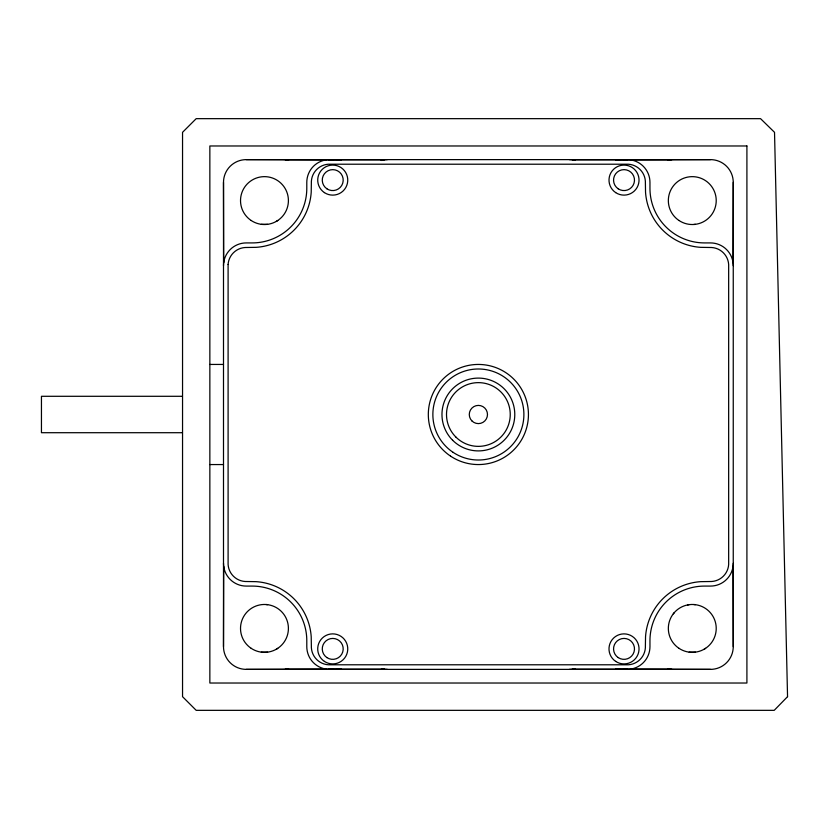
<?xml version="1.0" encoding="UTF-8"?>
<svg xmlns="http://www.w3.org/2000/svg" width="829" height="829" viewBox="0 0 829 829"><rect width="100%" height="100%" fill="white"/><g stroke="black" fill="none" stroke-linecap="round" stroke-linejoin="round"><path stroke-width="1.24" d="M288.554 668.599A22.756 22.756 0 0 1 282.668 669.376L246.254 669.376A22.756 22.756 0 0 1 223.498 646.62L223.695 566.3M733.054 262.7L733.25 182.38A22.756 22.756 0 0 0 710.494 159.624L674.081 159.624A22.756 22.756 0 0 0 668.195 160.401M673.293 613.833L674.288 612.631M276.43 221.322L277.767 220.493M276.43 649.148L277.767 648.319M704.256 649.148L705.583 648.319M687.614 604.932L689.158 604.673M267.591 224.327L261.342 224.327M693.852 224.472L695.417 224.327M267.591 652.143L261.342 652.143M695.417 652.143L689.158 652.143M630.175 159.821L710.494 159.624M246.254 669.376L326.574 669.179M223.498 646.62L223.498 182.38A22.756 22.756 0 0 1 246.254 159.624L282.668 159.624A22.756 22.756 0 0 1 288.554 160.401M285.642 159.821L384.252 159.842M572.373 159.821L671.117 159.821M209.851 364.439L223.498 364.439M182.183 396.293L41.45 396.293L41.45 432.707L182.183 432.707M209.851 464.561L223.498 464.561M285.642 669.179L384.376 669.179M572.373 669.179L671.117 669.179M733.25 182.38L733.25 646.62A22.756 22.756 0 0 1 710.494 669.376L674.081 669.376A22.756 22.756 0 0 1 668.195 668.599M246.254 159.624L326.574 159.821M630.175 669.179L710.494 669.376M693.852 604.528L695.417 604.673M266.026 604.528L267.591 604.673M733.054 566.3L733.25 646.62M223.498 182.38L223.695 262.7M733.25 265.674A22.756 22.756 0 0 0 710.494 242.918L704.577 242.918A54.621 54.621 0 0 1 649.957 188.297L649.957 182.38A22.756 22.756 0 0 0 627.201 159.624L329.548 159.624A22.756 22.756 0 0 0 306.792 182.38L306.792 188.297A54.621 54.621 0 0 1 252.171 242.918L246.254 242.918A22.756 22.756 0 0 0 223.498 265.674M223.498 563.326A22.756 22.756 0 0 0 246.254 586.082L252.171 586.082A54.621 54.621 0 0 1 306.792 640.703L306.792 646.62A22.756 22.756 0 0 0 329.548 669.376L627.201 669.376A22.756 22.756 0 0 0 649.957 646.62L649.957 640.703A54.621 54.621 0 0 1 704.577 586.082L710.494 586.082A22.756 22.756 0 0 0 733.25 563.326M329.123 160.401A22.756 22.756 0 0 1 340.895 160.401M340.895 668.599A22.756 22.756 0 0 1 329.123 668.599M627.636 668.599A22.756 22.756 0 0 1 615.854 668.599M615.854 160.401A22.756 22.756 0 0 1 627.636 160.401M575.295 668.599A22.756 22.756 0 0 1 569.399 669.376M387.35 669.376A22.756 22.756 0 0 1 381.464 668.599M569.399 159.624A22.756 22.756 0 0 1 575.295 160.401M381.205 160.474A22.756 22.756 0 0 1 387.35 159.624M228.099 264.482L228.099 564.518A18.207 18.207 0 0 0 245.073 581.492L256.047 581.657A59.17 59.17 0 0 1 311.217 636.827L311.383 647.812A18.207 18.207 0 0 0 328.357 664.785L628.392 664.785A18.207 18.207 0 0 0 645.366 647.812L645.532 636.827A59.17 59.17 0 0 1 700.702 581.657L711.686 581.492A18.207 18.207 0 0 0 728.66 564.518L728.66 264.482A18.207 18.207 0 0 0 711.686 247.508L700.702 247.343A59.17 59.17 0 0 1 645.532 192.173L645.366 181.188A18.207 18.207 0 0 0 628.392 164.215L328.357 164.215A18.207 18.207 0 0 0 311.383 181.188L311.217 192.173A59.17 59.17 0 0 1 256.047 247.343L245.073 247.508A18.207 18.207 0 0 0 228.099 264.482M787.55 696.681L774.213 710.339L196.193 710.339L182.546 696.681L182.546 132.319L196.193 118.661L760.556 118.661L774.524 132.319L787.55 696.681M746.908 145.977L209.851 145.977L209.851 683.023L746.908 683.023L746.908 145.977M678.982 220.493A23.937 23.937 0 0 0 716.173 202.152A23.937 23.937 0 0 0 681.697 179.116A23.937 23.937 0 0 0 678.982 220.493M678.982 648.319A23.937 23.937 0 0 0 716.173 629.978A23.937 23.937 0 0 0 681.697 606.942A23.937 23.937 0 0 0 678.982 648.319M251.166 220.493A23.937 23.937 0 0 0 288.357 202.152A23.937 23.937 0 0 0 253.871 179.116A23.937 23.937 0 0 0 251.166 220.493M251.166 648.319A23.937 23.937 0 0 0 288.357 629.978A23.937 23.937 0 0 0 253.871 606.942A23.937 23.937 0 0 0 251.166 648.319M471.939 420.935A9.098 9.098 0 0 0 487.172 416.852A9.098 9.098 0 0 0 476.022 405.713A9.098 9.098 0 0 0 471.939 420.935M452.634 440.251A36.414 36.414 0 0 0 513.545 423.92A36.414 36.414 0 0 0 468.955 379.33A36.414 36.414 0 0 0 452.634 440.251M455.846 437.028A31.854 31.854 0 0 0 509.151 422.749A31.854 31.854 0 0 0 470.126 383.723A31.854 31.854 0 0 0 455.846 437.028M453.09 452.344A45.512 45.512 0 0 0 523.793 417.474A45.512 45.512 0 0 0 458.25 373.682A45.512 45.512 0 0 0 453.09 452.344M326.916 657.594A10.466 10.466 0 0 0 343.175 649.573A10.466 10.466 0 0 0 328.108 639.501A10.466 10.466 0 0 0 326.916 657.594M324.388 192.597A15.026 15.026 0 0 0 347.724 181.095A15.026 15.026 0 0 0 326.087 166.639A15.026 15.026 0 0 0 324.388 192.597M326.916 188.815A10.466 10.466 0 0 0 343.175 180.795A10.466 10.466 0 0 0 328.108 170.722A10.466 10.466 0 0 0 326.916 188.815M618.206 657.594A10.466 10.466 0 0 0 634.465 649.573A10.466 10.466 0 0 0 619.387 639.501A10.466 10.466 0 0 0 618.206 657.594M615.667 661.387A15.026 15.026 0 0 0 639.004 649.874A15.026 15.026 0 0 0 617.377 635.418A15.026 15.026 0 0 0 615.667 661.387M615.667 192.597A15.026 15.026 0 0 0 639.004 181.095A15.026 15.026 0 0 0 617.377 166.639A15.026 15.026 0 0 0 615.667 192.597M618.206 188.815A10.466 10.466 0 0 0 634.465 180.795A10.466 10.466 0 0 0 619.387 170.722A10.466 10.466 0 0 0 618.206 188.815M450.561 456.126A50.072 50.072 0 0 0 528.332 417.775A50.072 50.072 0 0 0 456.23 369.599A50.072 50.072 0 0 0 450.561 456.126M324.388 661.387A15.026 15.026 0 0 0 347.724 649.874A15.026 15.026 0 0 0 326.087 635.418A15.026 15.026 0 0 0 324.388 661.387"/></g></svg>
